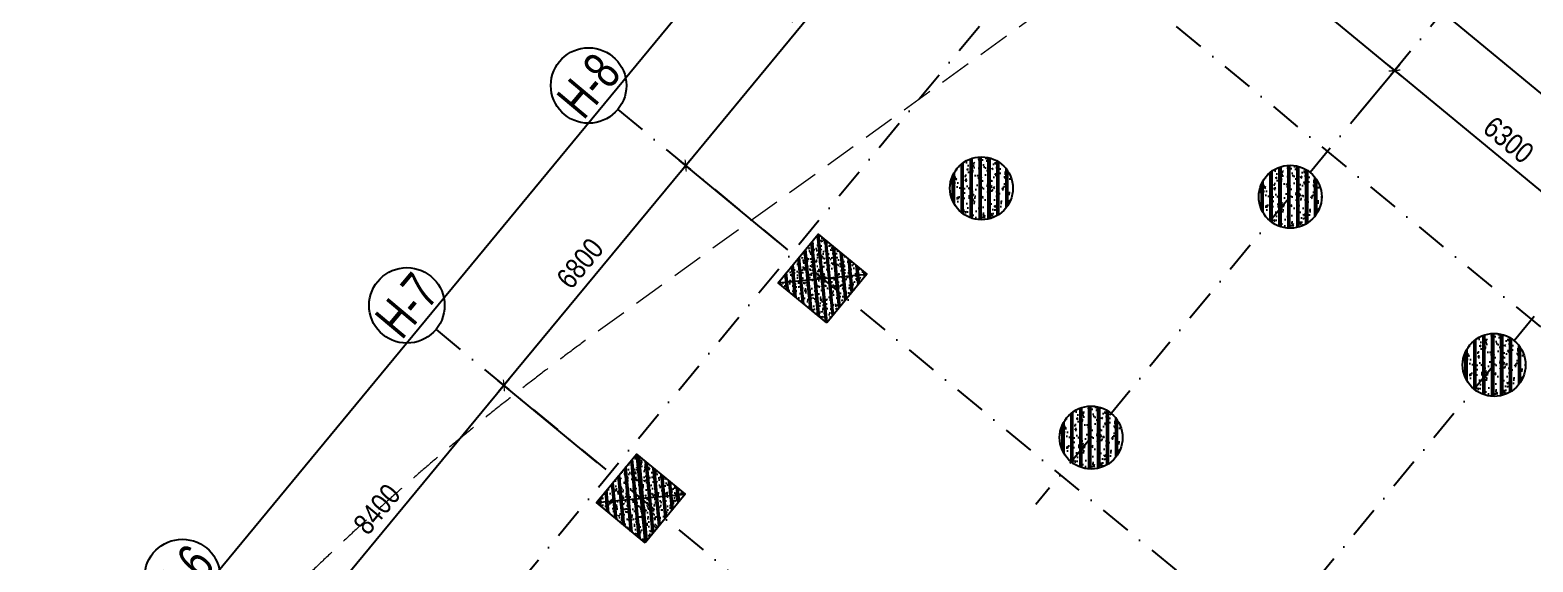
# Model space of a CAD drawing. Header units: millimetres. Extents: x -1307469 to 1307234, y -626931 to 1119422.
# Drawn here: x -105610 to -69802, y 115254 to 127938 of the extents above; entities that cross this region are included whole.
import ezdxf
from ezdxf.enums import TextEntityAlignment as Align

# ---------------------------------------------------------------- set-up
doc = ezdxf.new("R2010")
doc.units = ezdxf.units.MM
doc.header["$LTSCALE"] = 300
doc.header["$MEASUREMENT"] = 0
doc.linetypes.add('DASHDOT', pattern=[1, 0.5, -0.25, 0, -0.25])
doc.linetypes.add('HIDDEN', pattern=[0.375, 0.25, -0.125])
doc.layers.add('KT-Chi gioi XD', color=7, linetype='HIDDEN', true_color=0x0066cc)
for name, color, linetype in [('KT-Hatch', 251, 'Continuous'), ('KT-Kich thuoc', 9, 'Continuous'), ('KT-Luoi truc South Tower', 8, 'DASHDOT'), ('KT-Net cot vach', 6, 'Continuous'), ('ST_MBDV Cot vach 220805$0$AUDIT_I_220805193045-1', 50, 'Continuous')]:
    doc.layers.add(name, color=color, linetype=linetype)
doc.styles.add('Arial Narrow', font='ARIALN.TTF')
doc.styles.add('ST_MBDV Cot vach 220805$0$HBA-Text', font='GOTHIC.TTF')
doc.dimstyles.new('ccu12-200', dxfattribs={"dimscale": 200, "dimtxt": 2.5, "dimasz": 1, "dimexe": 1, "dimexo": 2, "dimgap": 1, "dimtad": 1, "dimdec": 0, "dimdsep": 46, "dimtxsty": 'Arial Narrow', "dimblk": 'ARCHTICK', "dimcen": -1, "dimdle": 1, "dimclrd": 256, "dimclre": 256, "dimclrt": 3, "dimadec": 0, "dimazin": 2, "dimtfac": 0.1, "dimtdec": 0, "dimtmove": 0, "dimatfit": 1, "dimldrblk": 'ARCHTICK', "dimfxl": 1, "dimtvp": 0.833333, "dimtolj": 1, "dimtzin": 12, "dimarcsym": 0})
pattern_1 = [(50, (550, 1550), (286.904, -25.1), [30, -330]), (355, (550, 1550), (-55.5, 300.877), [24, -264]), (100.451, (573.9, 1547.9), (231.404, 275.776), [25.496, -280.457]), (46.184, (550, 1630), (426.896, -66.21), [45, -495]), (96.636, (585.57, 1624.5), (373.865, 389.65), [38.244, -420.685]), (351.184, (550, 1630), (373.865, 389.65), [36, -396]), (21, (590, 1610), (238.763, -161.048), [30, -330]), (326, (590, 1610), (97.326, 290.06), [24, -264]), (71.451, (609.9, 1596.58), (336.09, 129.012), [25.496, -280.457]), (37.5, (550, 1550), (4.864, 133.1575), [0, -260.8, 0, -268, 0, -265]), (7.5, (550, 1550), (105.228, 157.765), [0, -152.8, 0, -254.8, 0, -101]), (327.5, (460.8, 1550), (213.529, -9.022), [0, -100, 0, -312, 0, -414]), (317.5, (420.8, 1550), (233.274, 40.042), [0, -130, 0, -207.2, 0, -294]), (45, (550, 1550), (-120.208, 120.208), []), (45, (550, 1599), (-120.208, 120.208), [])]

# ---------------------------------------------------------------- blocks, each defined once
blk = doc.blocks.new('_ARCHTICK')
at = {"color": 0, "linetype": 'ByBlock', "const_width": 0.15}
blk.add_lwpolyline([(-0.5, -0.5), (0.5, 0.5)], dxfattribs=at)
blk = doc.blocks.new('*D424')
at = {"layer": 'Defpoints', "color": 0, "transparency": 16777216}
for p in [(-81093, 130328, 0), (-89989, 124705), (-87464, 122620, 0)]:
    blk.add_point(p, dxfattribs=at)
at = {"layer": 'KT-Kich thuoc', "lineweight": -2, "transparency": 16777216}
for p, q in [((-83494, 132570), (-90116, 124551)), ((-81402, 130583), (-83775, 132543)), ((-87773, 122875), (-90143, 124832))]:
    blk.add_line(p, q, dxfattribs=at)
at = {"layer": 'KT-Kich thuoc', "lineweight": -2, "transparency": 16777216, "xscale": 200, "yscale": 200, "zscale": 200}
for p, rotation in [((-83621, 132416), 50.44882678931273), ((-89989, 124705), 230.4488267893127)]:
    blk.add_blockref('_ARCHTICK', p, dxfattribs=dict(at, rotation=rotation))
at = {"layer": 'KT-Kich thuoc', "color": 3, "transparency": 16777216, "insert": (-87156, 128850), "char_height": 500, "attachment_point": 5, "rotation": 50.4488, "style": 'Arial Narrow'}
blk.add_mtext('\\A1;10000', dxfattribs=at)
blk = doc.blocks.new('*D425')
at = {"layer": 'Defpoints', "color": 0, "transparency": 16777216}
for p in [(-87461, 122618, 0), (-94319, 119462), (-91791, 117374, 0)]:
    blk.add_point(p, dxfattribs=at)
at = {"layer": 'KT-Kich thuoc', "lineweight": -2, "transparency": 16777216}
for p, q in [((-89861, 124859), (-94446, 119308)), ((-87769, 122872), (-90143, 124832)), ((-92099, 117629), (-94473, 119589))]:
    blk.add_line(p, q, dxfattribs=at)
at = {"layer": 'KT-Kich thuoc', "lineweight": -2, "transparency": 16777216, "xscale": 200, "yscale": 200, "zscale": 200}
for p, rotation in [((-89989, 124705), 50.44882678931273), ((-94319, 119462), 230.4488267893127)]:
    blk.add_blockref('_ARCHTICK', p, dxfattribs=dict(at, rotation=rotation))
at = {"layer": 'KT-Kich thuoc', "color": 3, "transparency": 16777216, "insert": (-92505, 122373), "char_height": 500, "attachment_point": 5, "rotation": 50.4488, "style": 'Arial Narrow'}
blk.add_mtext('\\A1;6800', dxfattribs=at)
blk = doc.blocks.new('*D411')
at = {"layer": 'Defpoints', "color": 0, "transparency": 16777216}
for p in [(-80610, 130913, 0), (-73101, 126971), (-74211, 125628)]:
    blk.add_point(p, dxfattribs=at)
at = {"layer": 'KT-Kich thuoc', "lineweight": -2, "transparency": 16777216}
for p, q in [((-80356, 131221), (-79374, 132410)), ((-79655, 132383), (-72947, 126844)), ((-73956, 125936), (-72974, 127125))]:
    blk.add_line(p, q, dxfattribs=at)
at = {"layer": 'KT-Kich thuoc', "lineweight": -2, "transparency": 16777216, "xscale": 200, "yscale": 200, "zscale": 200}
for p, rotation in [((-79501, 132256), 140.4488267454919), ((-73101, 126971), 320.4488267454919)]:
    blk.add_blockref('_ARCHTICK', p, dxfattribs=dict(at, rotation=rotation))
at = {"layer": 'KT-Kich thuoc', "color": 3, "transparency": 16777216, "insert": (-76011, 129965), "char_height": 500, "attachment_point": 5, "rotation": 320.4488, "style": 'Arial Narrow'}
blk.add_mtext('\\A1;8300', dxfattribs=at)
blk = doc.blocks.new('*D412')
at = {"layer": 'Defpoints', "color": 0, "transparency": 16777216}
for p in [(-74211, 125628, 0), (-68243, 122960), (-69353, 121616, 0)]:
    blk.add_point(p, dxfattribs=at)
at = {"layer": 'KT-Kich thuoc', "lineweight": -2, "transparency": 16777216}
for p, q in [((-73956, 125936), (-72973, 127126)), ((-73255, 127099), (-68089, 122833)), ((-69098, 121924), (-68116, 123114))]:
    blk.add_line(p, q, dxfattribs=at)
at = {"layer": 'KT-Kich thuoc', "lineweight": -2, "transparency": 16777216, "xscale": 200, "yscale": 200, "zscale": 200}
for p, rotation in [((-73101, 126972), 140.4488267454919), ((-68243, 122960), 320.4488267454919)]:
    blk.add_blockref('_ARCHTICK', p, dxfattribs=dict(at, rotation=rotation))
at = {"layer": 'KT-Kich thuoc', "color": 3, "transparency": 16777216, "insert": (-70382, 125317), "char_height": 500, "attachment_point": 5, "rotation": 320.4488, "style": 'Arial Narrow'}
blk.add_mtext('\\A1;6300', dxfattribs=at)
blk = doc.blocks.new('*D415')
at = {"layer": 'Defpoints', "color": 0, "transparency": 16777216}
for p in [(-91791, 117374, 0), (-99667, 112985), (-97143, 110900, 0)]:
    blk.add_point(p, dxfattribs=at)
at = {"layer": 'KT-Kich thuoc', "lineweight": -2, "transparency": 16777216}
for p, q in [((-94191, 119616), (-99795, 112831)), ((-92099, 117629), (-94473, 119589)), ((-97452, 111155), (-99822, 113112))]:
    blk.add_line(p, q, dxfattribs=at)
at = {"layer": 'KT-Kich thuoc', "lineweight": -2, "transparency": 16777216, "xscale": 200, "yscale": 200, "zscale": 200}
for p, rotation in [((-94319, 119462), 50.44882678931273), ((-99667, 112985), 230.4488267893127)]:
    blk.add_blockref('_ARCHTICK', p, dxfattribs=dict(at, rotation=rotation))
at = {"layer": 'KT-Kich thuoc', "color": 3, "transparency": 16777216, "insert": (-97344, 116513), "char_height": 500, "attachment_point": 5, "rotation": 50.4488, "style": 'Arial Narrow'}
blk.add_mtext('\\A1;8400', dxfattribs=at)
blk = doc.blocks.new('*U355')
h = blk.add_hatch()
h.set_pattern_fill('VATLIEU04', color=250, scale=40, style=0, pattern_type=2)
h.set_pattern_definition(pattern_1)
h.paths.add_polyline_path([(-475, -475), (1025, -475), (1025, 1025), (-475, 1025)])
at = {"color": 6, "ltscale": 0.25}
blk.add_lwpolyline([(-475, -475), (1025, -475), (1025, 1025), (-475, 1025)], close=True, dxfattribs=at)
at = {"layer": 'Defpoints', "linetype": 'ByBlock', "ltscale": 30}
for p, q in [((1025, -475), (-475, 1025)), ((-475, -475), (1025, 1025))]:
    blk.add_line(p, q, dxfattribs=at)
blk = doc.blocks.new('*U356')
h = blk.add_hatch()
h.set_pattern_fill('VATLIEU04', color=250, scale=40, style=0, pattern_type=2)
h.set_pattern_definition(pattern_1)
h.paths.add_polyline_path([(-475, -475), (1025, -475), (1025, 1025), (-475, 1025)])
at = {"color": 6, "ltscale": 0.25}
blk.add_lwpolyline([(-475, -475), (1025, -475), (1025, 1025), (-475, 1025)], close=True, dxfattribs=at)
at = {"layer": 'Defpoints', "linetype": 'ByBlock', "ltscale": 30}
for p, q in [((1025, -475), (-475, 1025)), ((-475, -475), (1025, 1025))]:
    blk.add_line(p, q, dxfattribs=at)
blk = doc.blocks.new('ST_MBDV Cot vach 220805$0$GRID-SYM-flat-103')
at = {"layer": 'ST_MBDV Cot vach 220805$0$AUDIT_I_220805193045-1'}
blk.add_circle((0, 0, 0), 900, dxfattribs=at)
at = {"layer": 'ST_MBDV Cot vach 220805$0$AUDIT_I_220805193045-1', "style": 'ST_MBDV Cot vach 220805$0$HBA-Text'}
blk.add_attdef('GRID', text='', height=900, rotation=19.0471, dxfattribs=at).set_placement((0, 0, 0), align=Align.MIDDLE_CENTER)
blk = doc.blocks.new('*D400')
at = {"layer": 'Defpoints', "color": 0, "transparency": 16777216}
for p in [(-79464, 132301, 0), (-54992, 114350), (-56101, 113007)]:
    blk.add_point(p, dxfattribs=at)
at = {"layer": 'KT-Kich thuoc', "lineweight": -2, "transparency": 16777216}
for p, q in [((-79210, 132609), (-78228, 133798)), ((-78509, 133771), (-54838, 114223)), ((-55847, 113315), (-54865, 114504))]:
    blk.add_line(p, q, dxfattribs=at)
at = {"layer": 'KT-Kich thuoc', "lineweight": -2, "transparency": 16777216, "xscale": 200, "yscale": 200, "zscale": 200}
for p, rotation in [((-78355, 133644), 140.448826737223), ((-54992, 114350), 320.448826737223)]:
    blk.add_blockref('_ARCHTICK', p, dxfattribs=dict(at, rotation=rotation))
at = {"layer": 'KT-Kich thuoc', "color": 3, "transparency": 16777216, "insert": (-66384, 124348), "char_height": 500, "attachment_point": 5, "rotation": 320.4488, "style": 'Arial Narrow'}
blk.add_mtext('\\A1;30300', dxfattribs=at)
blk = doc.blocks.new('*D401')
at = {"layer": 'Defpoints', "color": 0, "transparency": 16777216}
for p in [(-85499, 133966), (-81097, 130331), (-123887, 78516, 0)]:
    blk.add_point(p, dxfattribs=at)
at = {"layer": 'KT-Kich thuoc', "lineweight": -2, "transparency": 16777216}
for p, q in [((-128417, 81997), (-85371, 134121)), ((-81405, 130586), (-85653, 134094)), ((-124196, 78771), (-128444, 82279))]:
    blk.add_line(p, q, dxfattribs=at)
at = {"layer": 'KT-Kich thuoc', "lineweight": -2, "transparency": 16777216, "xscale": 200, "yscale": 200, "zscale": 200}
for p, rotation in [((-85499, 133966), 50.44882697620305), ((-128289, 82151), 230.4488269762031)]:
    blk.add_blockref('_ARCHTICK', p, dxfattribs=dict(at, rotation=rotation))
at = {"layer": 'KT-Kich thuoc', "color": 3, "transparency": 16777216, "insert": (-105576, 110369), "char_height": 500, "attachment_point": 5, "rotation": 50.4488, "style": 'Arial Narrow'}
blk.add_mtext('\\A1;67200', dxfattribs=at)

msp = doc.modelspace()

# ---------------------------------------------------------------- hatches: boundary and pattern name
at = {"layer": 'KT-Hatch', "ltscale": 0.5}
h = msp.add_hatch(dxfattribs=at)
h.set_pattern_fill('VATLIEU04', color=256, scale=50, angle=45, pattern_type=2)
h.set_pattern_definition([(95, (-110574.2, 105054.6), (275.776, 231.4035), [37.5, -412.5]), (40, (-110574.2, 105054.6), (-314.996, 216.884), [30, -330]), (145.4514, (-110551.23, 105073.88), (-39.2197, 448.2876), [31.87, -350.571]), (91.1842, (-110644.9, 105125.3), (435.8465, 318.807), [56.25, -618.75]), (141.6356, (-110608.6, 105151.9), (-13.9495, 674.856), [47.805, -525.8565]), (36.1842, (-110644.9, 105125.3), (-13.95, 674.856), [45, -495]), (66, (-110591.9, 105143), (353.3858, 68.6912), [37.5, -412.5]), (11, (-110591.9, 105143), (-170.3543, 342.4042), [30, -330]), (116.4514, (-110562.44, 105148.7), (183.0318, 411.0953), [31.87, -350.571]), (82.5, (-110574.21, 105054.6), (-113.3966, 121.9949), [0, -326, 0, -335, 0, -331.25]), (52.5, (-110574.21, 105054.6), (-46.4365, 232.4547), [0, -191, 0, -318.5, 0, -126.25]), (12.5, (-110653.05, 104975.76), (196.7091, 180.7604), [0, -125, 0, -390, 0, -517.5]), (2.5, (-110688.4, 104940.4), (170.795, 241.5799), [0, -162.5, 0, -259, 0, -367.5]), (90, (-110574.2, 105054.6), (-212.5, 0), []), (90, (-110617.52, 105097.9), (-212.5, 0), [])])
edge = h.paths.add_edge_path()
edge.add_arc((-82941.7, 124163.7), 750, 0, 360)
h = msp.add_hatch(dxfattribs=at)
h.set_pattern_fill('VATLIEU04', color=256, scale=50, angle=45, pattern_type=2)
h.set_pattern_definition([(95, (-103217.53, 104854.23), (275.776, 231.4035), [37.5, -412.5]), (40, (-103217.53, 104854.23), (-314.996, 216.884), [30, -330]), (145.4514, (-103194.55, 104873.5), (-39.2197, 448.2876), [31.87, -350.571]), (91.1842, (-103288.24, 104924.94), (435.8465, 318.807), [56.25, -618.75]), (141.6356, (-103251.9, 104951.5), (-13.9495, 674.856), [47.805, -525.8565]), (36.1842, (-103288.24, 104924.94), (-13.95, 674.856), [45, -495]), (66, (-103235.2, 104942.62), (353.3858, 68.6912), [37.5, -412.5]), (11, (-103235.2, 104942.62), (-170.3543, 342.4042), [30, -330]), (116.4514, (-103205.76, 104948.35), (183.0318, 411.0953), [31.87, -350.571]), (82.5, (-103217.53, 104854.23), (-113.3966, 121.9949), [0, -326, 0, -335, 0, -331.25]), (52.5, (-103217.53, 104854.23), (-46.4365, 232.4547), [0, -191, 0, -318.5, 0, -126.25]), (12.5, (-103296.37, 104775.39), (196.7091, 180.7604), [0, -125, 0, -390, 0, -517.5]), (2.5, (-103331.73, 104740.04), (170.795, 241.5799), [0, -162.5, 0, -259, 0, -367.5]), (90, (-103217.53, 104854.23), (-212.5, 0), []), (90, (-103260.84, 104897.54), (-212.5, 0), [])])
edge = h.paths.add_edge_path()
edge.add_arc((-75585, 123963.3), 750, 0, 360)
h = msp.add_hatch(dxfattribs=at)
h.set_pattern_fill('VATLIEU04', color=256, scale=50, angle=45, pattern_type=2)
h.set_pattern_definition([(95, (-98359.88, 100842.6), (275.776, 231.4035), [37.5, -412.5]), (40, (-98359.88, 100842.6), (-314.996, 216.884), [30, -330]), (145.4514, (-98336.9, 100861.9), (-39.2197, 448.2876), [31.87, -350.571]), (91.1842, (-98430.6, 100913.3), (435.8465, 318.807), [56.25, -618.75]), (141.6356, (-98394.27, 100939.9), (-13.9495, 674.856), [47.805, -525.8565]), (36.1842, (-98430.6, 100913.3), (-13.95, 674.856), [45, -495]), (66, (-98377.55, 100931), (353.3858, 68.6912), [37.5, -412.5]), (11, (-98377.55, 100931), (-170.3543, 342.4042), [30, -330]), (116.4514, (-98348.1, 100936.7), (183.0318, 411.0953), [31.87, -350.571]), (82.5, (-98359.88, 100842.6), (-113.3966, 121.9949), [0, -326, 0, -335, 0, -331.25]), (52.5, (-98359.88, 100842.6), (-46.4365, 232.4547), [0, -191, 0, -318.5, 0, -126.25]), (12.5, (-98438.72, 100763.76), (196.7091, 180.7604), [0, -125, 0, -390, 0, -517.5]), (2.5, (-98474.07, 100728.4), (170.795, 241.5799), [0, -162.5, 0, -259, 0, -367.5]), (90, (-98359.88, 100842.6), (-212.5, 0), []), (90, (-98403.19, 100885.9), (-212.5, 0), [])])
edge = h.paths.add_edge_path()
edge.add_arc((-70727.4, 119951.7), 750, 0, 360)
h = msp.add_hatch(dxfattribs=at)
h.set_pattern_fill('VATLIEU04', color=256, scale=50, angle=45, pattern_type=2)
h.set_pattern_definition([(95, (-107961.44, 99109.86), (275.776, 231.4035), [37.5, -412.5]), (40, (-107961.44, 99109.86), (-314.996, 216.884), [30, -330]), (145.4514, (-107938.46, 99129.15), (-39.2197, 448.2876), [31.87, -350.571]), (91.1842, (-108032.16, 99180.58), (435.8465, 318.807), [56.25, -618.75]), (141.6356, (-107995.83, 99207.14), (-13.9495, 674.856), [47.805, -525.8565]), (36.1842, (-108032.16, 99180.6), (-13.95, 674.856), [45, -495]), (66, (-107979.12, 99198.25), (353.3858, 68.6912), [37.5, -412.5]), (11, (-107979.12, 99198.25), (-170.3543, 342.4042), [30, -330]), (116.4514, (-107949.67, 99203.98), (183.0318, 411.0953), [31.87, -350.571]), (82.5, (-107961.44, 99109.86), (-113.3966, 121.9949), [0, -326, 0, -335, 0, -331.25]), (52.5, (-107961.44, 99109.86), (-46.4365, 232.4547), [0, -191, 0, -318.5, 0, -126.25]), (12.5, (-108040.29, 99031.02), (196.7091, 180.7604), [0, -125, 0, -390, 0, -517.5]), (2.5, (-108075.64, 98995.67), (170.795, 241.5799), [0, -162.5, 0, -259, 0, -367.5]), (90, (-107961.44, 99109.86), (-212.5, 0), []), (90, (-108004.75, 99153.18), (-212.5, 0), [])])
edge = h.paths.add_edge_path()
edge.add_arc((-80329, 118219), 750, 0, 360)

# ---------------------------------------------------------------- linework, layer by layer
at = {"layer": 'KT-Chi gioi XD', "lineweight": 13, "ltscale": 10, "elevation": 0, "flags": 128}
msp.add_lwpolyline([(-29078.1, 143772.1), (-33774.2, 161645), (-36124.3, 162456.9), (-45058.2, 155685.5), (-68562, 137753.5), (-92229.5, 120645.5, 0.684877), (-61797, 6849.6), (-41426.4, 4693.7), (-2997.3, 5908.3), (-146.9, 9554.9)], format="xyb", close=True, dxfattribs=at)
at = {"layer": 'KT-Luoi truc South Tower', "ltscale": 5}
for p, q in [((-129319.6, 71931.2), (-78164.4, 133874.7)), ((-85240.1, 133752.7), (-53191, 107285.4)), ((-71764.6, 128589.5), (-81645.6, 116624.7)), ((-91607.7, 126042.2), (-67870, 106438.6)), ((-66907, 124577.9), (-76788, 112613.1)), ((-95937.8, 120799), (-63888.7, 94331.6))]:
    msp.add_line(p, q, dxfattribs=at)
at = {"layer": 'KT-Net cot vach', "ltscale": 0.5}
for centre in [(-82941.7, 124163.7), (-75585, 123963.3), (-70727.4, 119951.7), (-80329, 118219)]:
    msp.add_circle(centre, 750, dxfattribs=at)

# ---------------------------------------------------------------- block references
at = {"layer": 'KT-Kich thuoc'}
ref = msp.add_blockref('ST_MBDV Cot vach 220805$0$GRID-SYM-flat-103', (-92301.7, 126615.3, 0), dxfattribs=at)
ref.add_attrib('GRID', 'H-8', dxfattribs={"layer": 'ST_MBDV Cot vach 220805$0$AUDIT_I_220805193045-1', "height": 900, "rotation": 50, "style": 'ST_MBDV Cot vach 220805$0$HBA-Text', "width": 0.75}).set_placement((-92301.7, 126615.3, 0), align=Align.MIDDLE_CENTER)
ref = msp.add_blockref('ST_MBDV Cot vach 220805$0$GRID-SYM-flat-103', (-96631.7, 121372.1, 0), dxfattribs=at)
ref.add_attrib('GRID', 'H-7', dxfattribs={"layer": 'ST_MBDV Cot vach 220805$0$AUDIT_I_220805193045-1', "height": 900, "rotation": 50, "style": 'ST_MBDV Cot vach 220805$0$HBA-Text', "width": 0.75}).set_placement((-96631.7, 121372.1, 0), align=Align.MIDDLE_CENTER)
ref = msp.add_blockref('ST_MBDV Cot vach 220805$0$GRID-SYM-flat-103', (-101980.6, 114895.2, 0), dxfattribs=at)
ref.add_attrib('GRID', 'H-6', dxfattribs={"layer": 'ST_MBDV Cot vach 220805$0$AUDIT_I_220805193045-1', "height": 900, "rotation": 50, "style": 'ST_MBDV Cot vach 220805$0$HBA-Text', "width": 0.75}).set_placement((-101980.6, 114895.2, 0), align=Align.MIDDLE_CENTER)
at = {"layer": 'KT-Net cot vach', "linetype": 'ByBlock', "xscale": -1, "rotation": 320.4488276923478}
for name, p in [('*U356', (-86691.5, 121625.5)), ('*U355', (-91021.5, 116382.3))]:
    msp.add_blockref(name, p, dxfattribs=at)

# ---------------------------------------------------------------- dimensions: what is measured, and where the dimension line sits
at = {"layer": 'KT-Kich thuoc'}
dim = msp.add_linear_dim(base=(-85498.7, 133966.3), p1=(-123887.5, 78516, 0), p2=(-81096.7, 130331), angle=50.44883, dimstyle='ccu12-200', dxfattribs=at)
dim.commit()
dim.dimension.update_dxf_attribs({"geometry": '*D401', "text_midpoint": (-105225.4, 110079.4), "dimtype": 161})
dim = msp.add_aligned_dim(p1=(-79464.2, 132300.8, 0), p2=(-56101.2, 113006.7), distance=1742.1, dimstyle='ccu12-200', dxfattribs=at)
dim.commit()
dim.dimension.update_dxf_attribs({"geometry": '*D400', "text_midpoint": (-66383.5, 124348)})
for base, p1, p2, angle, picture, middle in [((-89988.5, 124705), (-81093.3, 130328.2, 0), (-87464.4, 122620.5, 0), 50.44883, '*D424', (-87155.7, 128850.2)), ((-73101.3, 126970.9), (-80610.4, 130912.9, 0), (-74210.6, 125627.7), 140.44883, '*D411', (-76011.3, 129964.6)), ((-68243.2, 122959.9), (-74210.6, 125627.7, 0), (-69353, 121616.1, 0), 140.44883, '*D412', (-70382.1, 125316.8)), ((-94318.5, 119461.8), (-87460.9, 122617.6, 0), (-91791, 117374.4, 0), 50.44883, '*D425', (-92504.6, 122373.3)), ((-99667.4, 112984.9), (-91791, 117374.4, 0), (-97143.3, 110900.4, 0), 50.44883, '*D415', (-97344, 116513.3))]:
    dim = msp.add_linear_dim(base=base, p1=p1, p2=p2, angle=angle, dimstyle='ccu12-200', dxfattribs=at)
    dim.commit()
    dim.dimension.update_dxf_attribs({"geometry": picture, "text_midpoint": middle})

doc.saveas('drawing.dxf')
